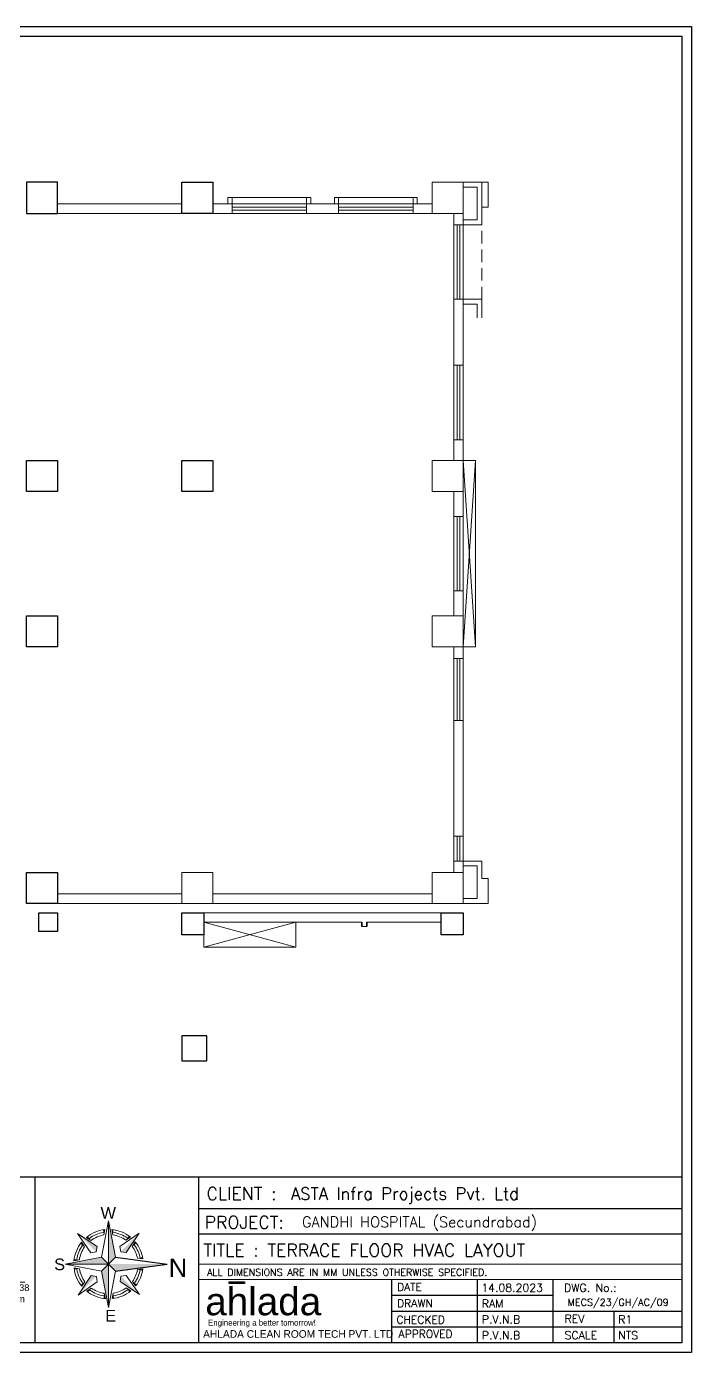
# Model space of a CAD drawing. Extents: x 3550807 to 4078732, y -628171 to -515859.
# Drawn here: x 4009034 to 4025083, y -551399 to -519387 of the extents above; entities that cross this region are included whole.
import ezdxf
from ezdxf.enums import TextEntityAlignment as Align

# ---------------------------------------------------------------- set-up
doc = ezdxf.new("R2010")
doc.units = 0
doc.header["$LTSCALE"] = 6
doc.header["$MEASUREMENT"] = 0
doc.linetypes.add('HIDDEN', pattern=[0.375, 0.25, -0.125])
doc.linetypes.add('Hidden 2mm', pattern=[3, 2, -1])
doc.layers.get('0').update_dxf_attribs({"linetype": 'CONTINUOUS'})
for name, color, linetype in [('AHU-N Ducting', 30, 'CONTINUOUS'), ('COL', 5, 'CONTINUOUS'), ('TITLE', 7, 'CONTINUOUS')]:
    doc.layers.add(name, color=color, linetype=linetype)
for name, color, linetype, lineweight in [('D.F', 251, 'CONTINUOUS', 5), ('FURNITURE WALL', 8, 'CONTINUOUS', 5), ('hatch', 252, 'CONTINUOUS', 9), ('WALL', 10, 'CONTINUOUS', 35)]:
    doc.layers.add(name, color=color, linetype=linetype, lineweight=lineweight)
doc.styles.add('ARIAL', font='arial.ttf')
doc.styles.add('FS-ARIAL', font='arial.ttf')
doc.styles.add('IRFAN', font='romans.shx')
doc.styles.add('RAGHAV', font='majalla.ttf')
doc.styles.add('sudheer', font='romanc.shx')

# ---------------------------------------------------------------- blocks, each defined once
blk = doc.blocks.new('Logo')
h = blk.add_hatch(color=134)
h.dxf.hatch_style = 1
h.paths.add_polyline_path([(7.31, 6.26), (4.47, 6.26), (4.47, 5.93), (7.31, 5.93)])
at = {"color": 134}
blk.add_lwpolyline([(4.47, 6.26), (7.31, 6.26), (7.31, 5.93), (4.47, 5.93)], close=True, dxfattribs=at)
at = {"color": 134, "style": 'FS-ARIAL'}
blk.add_text('ahlada', height=5.161, dxfattribs=at).set_placement((0, 0))
at = {"color": 8, "style": 'RAGHAV'}
blk.add_text('Engineering a better tomorrow!', height=1.0969, dxfattribs=at).set_placement((0.52, -1.94))
blk = doc.blocks.new('A$C4A7C6C7E')
at = {"layer": 'TITLE', "color": 8, "lineweight": 5}
for p, q in [((-4207, 4144), (0, 26095)), ((0, 26095), (0, 0)), ((0, 0), (0, 26095)), ((4144, 4207), (0, 26095)), ((-6941, 10518), (-18592, 18312)), ((-10622, 6781), (-18592, 18312)), ((-10607, 14226), (-13343, 16056)), ((-2825, 17519), (-2234, 20757)), ((2559, 17560), (1919, 20788)), ((6781, 10622), (18312, 18592)), ((10390, 14385), (13098, 16257)), ((10518, 6941), (18312, 18592)), ((-14385, 10390), (-16257, 13098)), ((-7437, 7325), (-6941, 10518)), ((7325, 7437), (6781, 10622)), ((14226, 10607), (16056, 13343)), ((-4207, 4144), (-26095, 0)), ((0, 0), (-26095, 0)), ((-26095, 0), (0, 0)), ((-4144, -4207), (-26095, 0)), ((-17560, 2559), (-20788, 1919)), ((-7437, 7325), (-10622, 6781)), ((-4207, 4144), (0, 0)), ((0, 0), (-4207, 4144)), ((0, 0), (-4144, -4207)), ((-4144, -4207), (0, 0)), ((0, 0), (4144, 4207)), ((4144, 4207), (0, 0)), ((0, 0), (4207, -4144)), ((4207, -4144), (0, 0)), ((0, 0), (0, -26095)), ((0, -26095), (0, 0)), ((7325, 7437), (10518, 6941)), ((17394, 3514), (20646, 3095)), ((17394, 3514), (20646, 3095)), ((-17519, -2825), (-20757, -2234)), ((-10518, -6941), (-18312, -18592)), ((-7325, -7437), (-10518, -6941)), ((-7325, -7437), (-6781, -10622)), ((-4144, -4207), (0, -26095)), ((4207, -4144), (0, -26095)), ((7437, -7325), (6941, -10518)), ((7437, -7325), (10622, -6781)), ((10622, -6781), (18592, -18312)), ((17433, -3312), (20680, -2857)), ((17433, -3312), (20680, -2857)), ((17434, -3310), (20680, -2857)), ((-6781, -10622), (-18312, -18592)), ((-14226, -10607), (-16056, -13343)), ((-10390, -14385), (-13098, -16257)), ((6941, -10518), (18592, -18312)), ((10607, -14226), (13343, -16056)), ((14385, -10390), (16257, -13098)), ((-2559, -17560), (-1919, -20788)), ((2825, -17519), (2234, -20757))]:
    blk.add_line(p, q, dxfattribs=at)
at = {"layer": 'TITLE', "color": 5}
for p in [(4144, 4207), (4207, -4144)]:
    blk.add_line(p, (35289, 0), dxfattribs=at)
at = {"layer": 'TITLE', "color": 8, "lineweight": 5}
for radius, start, end in [(20877, 96.142689, 129.726248), (19311, 99.161205, 126.707732), (17745, 99.161205, 126.707732), (20877, 51.142689, 84.726248), (17745, 54.161205, 81.707732), (19311, 54.161205, 81.707732), (20877, 141.142689, 174.726248), (19311, 144.161205, 171.707732), (17745, 144.161205, 171.707732), (17745, 11.421813, 36.707732), (19311, 9.85136, 36.707732), (20877, 8.526917, 39.726248), (20877, 186.142689, 219.726248), (19311, 189.161205, 216.707732), (17745, 189.161205, 216.707732), (17745, 324.161205, 349.248684), (19311, 324.161205, 350.81434), (20877, 321.142689, 352.134802), (19311, 234.161205, 261.707732), (17745, 234.161205, 261.707732), (17745, 279.161205, 306.707732), (19311, 279.161205, 306.707732), (20877, 231.142689, 264.726248), (20877, 276.142689, 309.726248)]:
    blk.add_arc((0, 0), radius, start, end, dxfattribs=at)
for points in [[(0, 26095), (4144, 4207), (0, 0)], [(-18592, 18312), (-6941, 10518), (-7437, 7325)], [(-13343, 16056), (-12479, 16737), (-10607, 14226)], [(-3324, 20610), (-2234, 20757), (-2825, 17519)], [(3011, 20658), (1919, 20788), (2559, 17560)], [(18312, 18592), (10518, 6941), (7325, 7437)], [(13098, 16257), (12223, 16924), (10390, 14385)], [(-16257, 13098), (-16924, 12223), (-14385, 10390)], [(16056, 13343), (16737, 12479), (14226, 10607)], [(-26095, 0), (-4207, 4144), (0, 0)], [(-20658, 3011), (-20788, 1919), (-17560, 2559)], [(0, -26095), (-4144, -4207), (0, 0)], [(20646, 3095), (20457, 4167), (17394, 3514)], [(-20610, -3324), (-20757, -2234), (-17519, -2825)], [(-18312, -18592), (-10518, -6941), (-7325, -7437)], [(18592, -18312), (6941, -10518), (7437, -7325)], [(20680, -2857), (20503, -3930), (17433, -3312)], [(-16056, -13343), (-16737, -12479), (-14226, -10607)], [(-13098, -16257), (-12223, -16924), (-10390, -14385)], [(13343, -16056), (12479, -16737), (10607, -14226)], [(16257, -13098), (16924, -12223), (14385, -10390)], [(-3011, -20658), (-1919, -20788), (-2559, -17560)], [(3324, -20610), (2234, -20757), (2825, -17519)]]:
    blk.add_solid(points, dxfattribs=at)
at = {"layer": 'TITLE', "color": 5}
blk.add_solid([(35289, 0), (4207, -4144), (0, 0)], dxfattribs=at)
blk = doc.blocks.new('MECS')
at = {"layer": 'AHU-N Ducting', "lineweight": 0}
for color, points in [(160, [(0.513, 0.909, -0.255342), (0.515, 0.912, -0.046847), (0.522, 0.929, -0.026654), (0.534, 0.952, -0.067185), (0.556, 0.983, -0.027641), (0.574, 1.003), (0.577, 1.006, 0.172136), (0.551, 1.012, 0.247314), (0.52, 0.99), (0.472, 0.896, -0.018001), (0.47, 0.892, -0.031918), (0.466, 0.887, -0.107063), (0.458, 0.878, -0.068722), (0.445, 0.87, -0.110082), (0.433, 0.866, -0.048168), (0.422, 0.865, -0.255342), (0.422, 0.865, -0.105522), (0.41, 0.866, -0.052874), (0.399, 0.87, 0.050549), (0.409, 0.862, 0.15879), (0.448, 0.851, 0.025573), (0.455, 0.852, 0.056901), (0.47, 0.858, 0.076128), (0.493, 0.875, 0.056355), (0.507, 0.895)]), (150, [(0.574, 1.003), (0.556, 0.983, -0.088717), (0.599, 0.909), (0.606, 0.895, 0.090805), (0.626, 0.869, 0.094622), (0.647, 0.865, 0.097626), (0.668, 0.869, -0.179862), (0.639, 0.896), (0.591, 0.99, 0.136823), (0.577, 1.006, 0.004233)]), (160, [(0.739, 0.909, -0.255342), (0.74, 0.912, -0.046847), (0.747, 0.929, -0.026654), (0.759, 0.952, -0.067185), (0.781, 0.983, -0.027641), (0.799, 1.003), (0.802, 1.006, 0.172136), (0.776, 1.012, 0.247314), (0.745, 0.99), (0.697, 0.896, -0.018001), (0.695, 0.892, -0.031918), (0.691, 0.887, -0.107063), (0.683, 0.878, -0.068722), (0.67, 0.87, -0.110082), (0.658, 0.866, -0.048168), (0.647, 0.865, -0.255342), (0.647, 0.865, -0.105522), (0.635, 0.866, -0.052874), (0.624, 0.87, 0.050549), (0.634, 0.862, 0.15879), (0.673, 0.851, 0.025573), (0.68, 0.852, 0.056901), (0.695, 0.858, 0.076128), (0.718, 0.875, 0.056355), (0.732, 0.895)]), (150, [(0.799, 1.003), (0.781, 0.983, -0.082822), (0.824, 0.909), (0.831, 0.895, 0.090805), (0.851, 0.869, 0.094622), (0.872, 0.865, 0.097626), (0.893, 0.869, -0.179862), (0.864, 0.896), (0.816, 0.99, 0.136823), (0.802, 1.006, 0.004233)]), (1, [(1.03, 0.944), (1.071, 0.876), (1.098, 0.876), (1.139, 0.944), (1.139, 0.876), (1.167, 0.876), (1.167, 1.012), (1.132, 1.012), (1.086, 0.92), (1.037, 1.012), (1.003, 1.012), (1.003, 0.876), (1.03, 0.876)]), (251, [(1.201, 1.012), (1.201, 0.985), (1.337, 0.985), (1.364, 1.012)]), (251, [(1.201, 0.957), (1.201, 0.876), (1.337, 0.876), (1.364, 0.903), (1.228, 0.903), (1.228, 0.93), (1.337, 0.93), (1.364, 0.957)]), (251, [(1.398, 0.876), (1.432, 0.876), (1.432, 1.012), (1.398, 1.012)]), (251, [(1.63, 1.012), (1.596, 1.012), (1.596, 0.876), (1.63, 0.876)]), (251, [(1.896, 1.012), (1.862, 1.012), (1.862, 0.876), (1.896, 0.876)]), (251, [(2.011, 0.913), (2.027, 0.94), (1.943, 0.94), (1.93, 0.913)]), (251, [(1.976, 0.913), (1.945, 0.913), (1.93, 0.876), (1.959, 0.876)]), (251, [(2.011, 0.99), (2.064, 0.876), (2.093, 0.876), (2.039, 1.012), (1.984, 1.012), (1.956, 0.94), (1.989, 0.94)]), (251, [(2.161, 0.959), (2.243, 0.876), (2.291, 0.876), (2.291, 1.012), (2.257, 1.012), (2.257, 0.924), (2.168, 1.012), (2.127, 1.012), (2.127, 0.876), (2.161, 0.876)]), (160, [(0.689, 0.865, -0.097626), (0.668, 0.869, -0.097626), (0.647, 0.865, -0.094622), (0.626, 0.869, 0.087249), (0.652, 0.853, 0.25446), (0.712, 0.87, -0.106044)]), (150, [(0.914, 0.865, -0.097626), (0.893, 0.869, -0.097626), (0.872, 0.865, -0.094622), (0.851, 0.869, 0.087249), (0.877, 0.853, 0.25446), (0.937, 0.87, -0.106044)])]:
    blk.add_hatch(color=color, dxfattribs=at).paths.add_polyline_path(points)
h = blk.add_hatch(color=251, dxfattribs=at)
edge = h.paths.add_edge_path()
edge.add_ellipse((1.446, 0.971), major_axis=(-0.116, 0), ratio=0.352941, start_angle=110.1798, end_angle=270)
edge.add_line((1.446, 1.012), (1.446, 0.992))
edge.add_ellipse((1.446, 0.971), major_axis=(-0.0701, 0), ratio=0.291522, start_angle=90, end_angle=270, ccw=False)
edge.add_line((1.446, 0.951), (1.446, 0.93))
edge.add_line((1.446, 0.93), (1.519, 0.876))
edge.add_line((1.519, 0.876), (1.562, 0.876))
edge.add_line((1.562, 0.876), (1.486, 0.933))
h = blk.add_hatch(color=251, dxfattribs=at)
h.paths.add_polyline_path([(1.664, 0.876), (1.759, 0.876, 1), (1.759, 1.012), (1.664, 1.012)])
h.paths.add_polyline_path([(1.698, 0.985), (1.751, 0.985, -1), (1.751, 0.903), (1.698, 0.903)], flags=16)
at = {"layer": 'AHU-N Ducting', "color": 160, "lineweight": 0}
for p, q in [((0.472, 0.896, -0.005), (0.52, 0.99, -0.005)), ((0.507, 0.895, -0.005), (0.513, 0.909, -0.005)), ((0.697, 0.896, -0.005), (0.745, 0.99, -0.005)), ((0.732, 0.895, -0.005), (0.739, 0.909, -0.005))]:
    blk.add_line(p, q, dxfattribs=at)
at = {"layer": 'AHU-N Ducting', "color": 150, "lineweight": 0}
for p, q in [((0.639, 0.896, -0.005), (0.591, 0.99, -0.005)), ((0.606, 0.895, -0.005), (0.599, 0.909, -0.005)), ((0.864, 0.896, -0.005), (0.816, 0.99, -0.005))]:
    blk.add_line(p, q, dxfattribs=at)
at = {"layer": 'AHU-N Ducting', "color": 1, "lineweight": 0}
for p, q in [((1.003, 1.012, -0.005), (1.037, 1.012, -0.005)), ((1.03, 0.876, -0.005), (1.003, 0.876, -0.005)), ((1.03, 0.944, -0.005), (1.071, 0.876, -0.005)), ((1.03, 0.876, -0.005), (1.03, 0.944, -0.005)), ((1.03, 0.876, -0.005), (1.03, 0.944, -0.005)), ((1.037, 1.012, -0.005), (1.086, 0.92, -0.005)), ((1.071, 0.876, -0.005), (1.098, 0.876, -0.005)), ((1.132, 1.012, -0.005), (1.086, 0.92, -0.005)), ((1.139, 0.944, -0.005), (1.098, 0.876, -0.005)), ((1.167, 1.012, -0.005), (1.132, 1.012, -0.005)), ((1.134, 1.012, -0.005), (1.162, 1.012, -0.005)), ((1.139, 0.876, -0.005), (1.139, 0.944, -0.005)), ((1.139, 0.876, -0.005), (1.139, 0.944, -0.005)), ((1.139, 0.876, -0.005), (1.167, 0.876, -0.005)), ((1.167, 0.876, -0.005), (1.167, 1.012, -0.005))]:
    blk.add_line(p, q, dxfattribs=at)
at = {"layer": 'AHU-N Ducting', "color": 251, "lineweight": 0}
for p, q in [((1.201, 1.012, -0.005), (1.364, 1.012, -0.005)), ((1.201, 0.985, -0.005), (1.201, 1.012, -0.005)), ((1.201, 0.985, -0.005), (1.337, 0.985, -0.005)), ((1.201, 0.957, -0.005), (1.364, 0.957, -0.005)), ((1.201, 0.876, -0.005), (1.201, 0.957, -0.005)), ((1.201, 0.876, -0.005), (1.337, 0.876, -0.005)), ((1.228, 0.93, -0.005), (1.337, 0.93, -0.005)), ((1.228, 0.903, -0.005), (1.228, 0.93, -0.005)), ((1.228, 0.903, -0.005), (1.364, 0.903, -0.005)), ((1.337, 0.985, -0.005), (1.364, 1.012, -0.005)), ((1.337, 0.93, -0.005), (1.364, 0.957, -0.005)), ((1.337, 0.876, -0.005), (1.364, 0.903, -0.005)), ((1.398, 1.012, -0.005), (1.432, 1.012, -0.005)), ((1.398, 1.012, -0.005), (1.398, 0.876, -0.005)), ((1.398, 0.876, -0.005), (1.432, 0.876, -0.005)), ((1.432, 1.012, -0.005), (1.432, 0.876, -0.005)), ((1.446, 1.012, -0.005), (1.446, 0.992, -0.005)), ((1.446, 0.93, -0.005), (1.446, 0.951, -0.005)), ((1.446, 0.93, -0.005), (1.519, 0.876, -0.005)), ((1.486, 0.933, -0.005), (1.562, 0.876, -0.005)), ((1.519, 0.876, -0.005), (1.562, 0.876, -0.005)), ((1.596, 1.012, -0.005), (1.63, 1.012, -0.005)), ((1.596, 0.876, -0.005), (1.596, 1.012, -0.005)), ((1.596, 0.876, -0.005), (1.63, 0.876, -0.005)), ((1.63, 1.012, -0.005), (1.63, 0.876, -0.005)), ((1.664, 1.012, -0.005), (1.759, 1.012, -0.005)), ((1.664, 1.012, -0.005), (1.664, 0.876, -0.005)), ((1.664, 0.876, -0.005), (1.759, 0.876, -0.005)), ((1.698, 0.985, -0.005), (1.751, 0.985, -0.005)), ((1.698, 0.985, -0.005), (1.698, 0.903, -0.005)), ((1.698, 0.903, -0.005), (1.751, 0.903, -0.005)), ((1.862, 1.012, -0.005), (1.896, 1.012, -0.005)), ((1.862, 0.876, -0.005), (1.862, 1.012, -0.005)), ((1.862, 0.876, -0.005), (1.896, 0.876, -0.005)), ((1.896, 1.012, -0.005), (1.896, 0.876, -0.005)), ((1.93, 0.913, -0.005), (1.943, 0.94, -0.005)), ((2.011, 0.913, -0.005), (1.93, 0.913, -0.005)), ((1.93, 0.876, -0.005), (1.945, 0.913, -0.005)), ((1.959, 0.876, -0.005), (1.93, 0.876, -0.005)), ((2.027, 0.94, -0.005), (1.943, 0.94, -0.005)), ((1.956, 0.94, -0.005), (1.984, 1.012, -0.005)), ((1.959, 0.876, -0.005), (1.976, 0.913, -0.005)), ((1.984, 1.012, -0.005), (2.039, 1.012, -0.005)), ((1.989, 0.94, -0.005), (2.011, 0.99, -0.005)), ((2.064, 0.876, -0.005), (2.011, 0.99, -0.005)), ((2.027, 0.94, -0.005), (2.011, 0.913, -0.005)), ((2.093, 0.876, -0.005), (2.039, 1.012, -0.005)), ((2.064, 0.876, -0.005), (2.093, 0.876, -0.005)), ((2.127, 1.012, -0.005), (2.168, 1.012, -0.005)), ((2.127, 0.876, -0.005), (2.127, 1.012, -0.005)), ((2.127, 0.876, -0.005), (2.161, 0.876, -0.005)), ((2.243, 0.876, -0.005), (2.161, 0.959, -0.005)), ((2.161, 0.876, -0.005), (2.161, 0.959, -0.005)), ((2.168, 1.012, -0.005), (2.257, 0.924, -0.005)), ((2.257, 0.924, -0.005), (2.257, 1.012, -0.005))]:
    blk.add_line(p, q, dxfattribs=at)
at = {"layer": 'AHU-N Ducting', "color": 251, "lineweight": 0, "ltscale": 0.85}
blk.add_line((0.117, 0.483, -0.006), (2.686, 0.483, -0.006), dxfattribs=at)
at = {"layer": 'AHU-N Ducting', "color": 160, "lineweight": 0}
for centre, radius, start, end in [((0.422, 0.921, -0.005), 0.0561, 270, 333.0888), ((0.425, 0.94, -0.005), 0.0938, 291.3378, 331.2105), ((0.742, 0.829, -0.005), 0.242, 132.9373, 160.5981), ((0.556, 0.972, -0.005), 0.0401, 90, 153.0888), ((0.556, 0.972, -0.005), 0.0401, 26.9112, 90), ((0.686, 0.936, -0.005), 0.09, 207.3023, 248.0019), ((0.647, 0.921, -0.005), 0.0561, 270, 333.0888), ((0.65, 0.94, -0.005), 0.0938, 291.3378, 331.2105), ((0.967, 0.829, -0.005), 0.242, 132.9373, 160.5981), ((0.781, 0.972, -0.005), 0.0401, 90, 153.0888), ((0.781, 0.972, -0.005), 0.0401, 26.9112, 90), ((0.445, 0.916, -0.005), 0.0652, 225.1548, 282.2607), ((0.422, 0.921, -0.005), 0.0561, 245.9054, 270.1184), ((0.67, 0.916, -0.005), 0.0652, 225.1548, 282.2607), ((0.647, 0.921, -0.005), 0.0561, 245.9054, 270.1184), ((0.666, 0.916, -0.005), 0.0652, 257.808, 314.8452), ((0.689, 0.921, -0.005), 0.0561, 245.9054, 270.1184)]:
    blk.add_arc(centre, radius, start, end, dxfattribs=at)
at = {"layer": 'AHU-N Ducting', "color": 150, "lineweight": 0}
for centre, radius, start, end in [((0.369, 0.826, -0.005), 0.244, 19.8278, 40.1072), ((0.689, 0.921, -0.005), 0.0561, 206.9112, 270), ((0.689, 0.921, -0.005), 0.0561, 206.9112, 270), ((0.579, 0.816, -0.005), 0.262, 20.8244, 39.7594), ((0.911, 0.936, -0.005), 0.09, 207.3023, 248.0019), ((0.914, 0.921, -0.005), 0.0561, 206.9112, 270), ((0.95, 0.925, -0.005), 0.06, 206.9112, 270), ((0.646, 0.921, -0.005), 0.0561, 248.4971, 270.1184), ((0.647, 0.921, -0.005), 0.0561, 270, 292.3036), ((0.872, 0.921, -0.005), 0.0561, 248.4971, 270.1184), ((0.872, 0.921, -0.005), 0.0561, 270, 292.3036), ((0.891, 0.916, -0.005), 0.0652, 257.7393, 314.8452), ((0.914, 0.921, -0.005), 0.0561, 245.9054, 270.1184)]:
    blk.add_arc(centre, radius, start, end, dxfattribs=at)
at = {"layer": 'AHU-N Ducting', "color": 251, "lineweight": 0}
for centre, radius in [((1.751, 0.944, -0.005), 0.0409), ((1.759, 0.944, -0.005), 0.0681)]:
    blk.add_arc(centre, radius, 270, 90, dxfattribs=at)
for major_axis, ratio, start_param in [((-0.116, 0), 0.352941, 1.923001), ((-0.0701, 0), 0.291522, 1.570796)]:
    blk.add_ellipse((1.446, 0.971, -0.005), major_axis=major_axis, ratio=ratio, start_param=start_param, end_param=4.712389, dxfattribs=at)
at = {"layer": 'AHU-N Ducting', "color": 251, "lineweight": 0, "attachment_point": 1, "style": 'ARIAL'}
for s, insert, char_height, width in [('{\\C1;Engineers & Consultancy Services \\P}', (0.175, 0.749, -0.015), 0.11475, 24.25437), ('{\\C252;Plot No.43, Srinivasa Colony (West), Hyderabad 500 038\\PPh: 040 40117248,  E Mail : contact@meridianmep.com\\P            w w w . m e r i d i a n m e p . c o m }', (0.141, 0.458, -0.006), 0.07344, 2.63264)]:
    blk.add_mtext(s, dxfattribs=dict(at, insert=insert, char_height=char_height, width=width))
at = {"layer": 'AHU-N Ducting', "color": 251, "lineweight": 0, "ltscale": 0.85, "insert": (1.402, 0.551, -0.006), "char_height": 0.06518, "attachment_point": 5, "line_spacing_factor": 0.6, "style": 'ARIAL'}
blk.add_mtext('{\\FBatang|c0;\\C5;I n c r e d i b l e  i n n o v a t i o n\\P}', dxfattribs=at)

msp = doc.modelspace()

# ---------------------------------------------------------------- linework, layer by layer
for p, q in [((4024851.2, -547166.7), (4002944.7, -547166.7)), ((4009243.8, -551166.7), (4009243.8, -547166.7)), ((4013189.6, -551166.7), (4013189.6, -547166.7)), ((4024851.2, -547930.7), (4013189.6, -547930.7)), ((4024851.2, -548541.9), (4013189.6, -548541.9)), ((4017853.8, -551166.7), (4017853.8, -549637.5)), ((4019915.9, -551166.7), (4019915.9, -549637.5)), ((4021735.8, -549637.5), (4021735.8, -551166.7)), ((4021735.8, -550019.9), (4017853.8, -550019.9)), ((4017853.8, -550402.3), (4024851.2, -550402.3)), ((4023220.1, -551166.7), (4023220.1, -550402.3)), ((4024851.2, -550784.5), (4017853.8, -550784.5))]:
    msp.add_line(p, q)
at = {"lineweight": 9, "extrusion": (0, 0, -1)}
for p, q in [((4024851.2, -549265.4), (4013189.6, -549265.4)), ((4024851.2, -549637.5), (4013189.6, -549637.5))]:
    msp.add_line(p, q, dxfattribs=at)
at = {"color": 7}
msp.add_line((4024851.2, -551166.7), (4013189.6, -551166.7), dxfattribs=at)
for points in [[(4025083.1, -519387.1), (4025083.1, -551398.5), (3980001.9, -551398.5), (3980001.9, -519387.1)], [(4024851.2, -519618.9), (4024851.2, -551166.7), (3980233.7, -551166.7), (3980233.7, -519618.9)]]:
    msp.add_lwpolyline(points, close=True)
at = {"layer": 'COL'}
for points, elevation in [([(4009033.9, -523897.3), (4009783.9, -523897.3), (4009783.9, -523147.3), (4009033.9, -523147.3)], 0), ([(4013533.9, -523897.3), (4012783.9, -523897.3), (4012783.9, -523147.3), (4013533.9, -523147.3)], 0), ([(4009033.9, -530612.3), (4009033.9, -529862.3), (4009783.9, -529862.3), (4009783.9, -530612.3)], 0), ([(4012783.9, -530612.3), (4012783.9, -529862.3), (4013533.9, -529862.3), (4013533.9, -530612.3)], 0), ([(4009033.9, -533612.3), (4009783.9, -533612.3), (4009783.9, -534362.3), (4009033.9, -534362.3)], 0), ([(4009783.9, -539807.5), (4009783.9, -540557.5), (4009033.9, -540557.5), (4009033.9, -539807.5)], 0), ([(4009333.9, -541232.5), (4009333.9, -540782.5), (4009783.9, -540782.5), (4009783.9, -541232.5)], 0), ([(4012783.9, -541312.5), (4012783.9, -540782.5), (4013313.9, -540782.5), (4013313.9, -541312.5)], 0), ([(4019043.9, -541312.5), (4019043.9, -540782.5), (4019573.9, -540782.5), (4019573.9, -541312.5)], 0), ([(4013383.9, -544357.3), (4013383.9, -543757.3), (4012783.9, -543757.3), (4012783.9, -544357.3)], -101230.8)]:
    msp.add_lwpolyline(points, close=True, dxfattribs=dict(at, elevation=elevation))
at = {"layer": 'D.F', "linetype": 'ByBlock'}
for p, q in [((4019573.9, -523147.3, 0), (4020173.9, -523147.3, 0)), ((4019573.9, -523262.3, 0), (4019908.9, -523262.3, 0)), ((4019908.9, -524057, -188437.6), (4019908.9, -523262.3, -101230.8)), ((4020023.9, -524172, -188437.6), (4020023.9, -523147.3, -101230.8)), ((4020173.9, -523747.3, -152397.2), (4020173.9, -523147.3, -101230.8)), ((4020023.9, -523747.3, 0), (4020173.9, -523747.3, 0)), ((4019573.9, -524057, -87206.9), (4019908.9, -524057, -169035.1)), ((4019573.9, -524172, -87206.9), (4020023.9, -524172, -188437.6)), ((4019573.9, -525972.3, 4.1), (4020023.9, -525972.3, -101226.7)), ((4019573.9, -526087.3, 4.1), (4019908.9, -526087.3, -81824.1)), ((4019908.9, -526422.3, -101228.4), (4019908.9, -526087.3, -101226.7)), ((4020023.9, -526422.3, -101228.5), (4020023.9, -525972.3, -101226.7)), ((4019573.9, -539537.3, 4.1), (4020023.9, -539537.3, -101226.7)), ((4019573.9, -539652.3, 4.1), (4019908.9, -539652.3, -81824.1)), ((4019908.9, -540442.3, -101230.8), (4019908.9, -539652.3, -101226.7)), ((4020023.9, -539957.3, -101228.4), (4020023.9, -539537.3, -101226.7)), ((4020023.9, -539957.3, -101230.8), (4020173.9, -539957.3, -101230.8)), ((4020173.9, -540557.3, -253628), (4020173.9, -539957.3, -202461.5)), ((4019573.9, -540442.3, -101230.8), (4019908.9, -540442.3, -101230.8)), ((4019573.9, -540557.3, -101230.8), (4020023.9, -540557.3, -101230.8)), ((4020023.9, -540557.3, -101230.8), (4020173.9, -540557.3, -101230.8))]:
    msp.add_line(p, q, dxfattribs=at)
at = {"layer": 'D.F', "color": 7, "lineweight": 0}
for p, q in [((4018823.9, -523667.3, 0), (4013533.9, -523667.3, 0)), ((4018823.9, -523897.3, 0), (4013533.9, -523897.3, 0)), ((4019343.9, -529862.5, 0), (4019343.9, -523897.3, 0)), ((4019573.9, -529862.5, 0), (4019573.9, -523897.3, 0)), ((4019343.9, -533612.3, 0), (4019343.9, -530612.3, 0)), ((4019573.9, -533612.3, 0), (4019573.9, -530612.3, 0)), ((4019343.9, -534362.5, 0), (4019343.9, -536372.3, 0)), ((4019573.9, -534362.5, 0), (4019573.9, -536372.3, 0)), ((4019343.9, -536142.3, 0), (4019343.9, -539807.5, 0)), ((4019573.9, -536142.3, 0), (4019573.9, -539807.5, 0)), ((4013533.9, -540327.3, 0), (4018823.9, -540327.3, 0)), ((4013533.9, -540557.3, 0), (4018823.9, -540557.3, 0)), ((4013313.9, -540782.5, 0), (4019043.9, -540782.5, 0)), ((4013313.9, -541012.5, 0), (4017128.9, -541012.5, 0)), ((4017243.9, -541012.5, 0), (4019043.9, -541012.5, 0))]:
    msp.add_line(p, q, dxfattribs=at)
at = {"layer": 'D.F', "color": 8, "linetype": 'ByBlock'}
for p, q in [((4015793.9, -523517.3, 0), (4013993.9, -523517.3, 0)), ((4018363.9, -523517.3, -101230.8), (4016563.9, -523517.3, -101230.8))]:
    msp.add_line(p, q, dxfattribs=at)
at = {"layer": 'D.F', "linetype": 'HIDDEN', "ltscale": 200}
msp.add_line((4020023.9, -526422.3, -101230.8), (4020023.9, -524172, -101230.8), dxfattribs=at)
at = {"layer": 'D.F', "elevation": 0}
for points in [[(4018823.9, -523897.3), (4019573.9, -523897.3), (4019573.9, -523147.3), (4018823.9, -523147.3)], [(4018823.9, -530612.5), (4019573.9, -530612.5), (4019573.9, -529862.5), (4018823.9, -529862.5)], [(4018823.9, -533612.5), (4019573.9, -533612.5), (4019573.9, -534362.5), (4018823.9, -534362.5)], [(4013533.9, -539807.5), (4013533.9, -540557.5), (4012783.9, -540557.5), (4012783.9, -539807.5)], [(4019573.9, -539807.5), (4019573.9, -540557.5), (4018823.9, -540557.5), (4018823.9, -539807.5)], [(4012783.9, -541312.5), (4012783.9, -540782.5), (4013313.9, -540782.5), (4013313.9, -541312.5)], [(4019043.9, -541312.5), (4019043.9, -540782.5), (4019573.9, -540782.5), (4019573.9, -541312.5)]]:
    msp.add_lwpolyline(points, close=True, dxfattribs=at)
at = {"layer": 'D.F', "linetype": 'ByBlock'}
for points, elevation in [([(4013993.9, -523667.3), (4013993.9, -523517.3), (4013893.9, -523517.3), (4013893.9, -523667.3)], 0), ([(4015893.9, -523667.3), (4015893.9, -523517.3), (4015793.9, -523517.3), (4015793.9, -523667.3)], 0), ([(4016563.9, -523667.3), (4016563.9, -523517.3), (4016463.9, -523517.3), (4016463.9, -523667.3)], -101230.8), ([(4018463.9, -523667.3), (4018463.9, -523517.3), (4018363.9, -523517.3), (4018363.9, -523667.3)], -101230.8), ([(4019873.9, -529862.5), (4019573.9, -534362.5)], 27934.8), ([(4019873.9, -534362.5), (4019573.9, -529862.5)], 27934.8)]:
    msp.add_lwpolyline(points, dxfattribs=dict(at, elevation=elevation))
at = {"layer": 'D.F', "linetype": 'Continuous'}
for points, elevation in [([(4015793.9, -523667.3), (4015793.9, -523897.3), (4013993.9, -523897.3), (4013993.9, -523667.3)], 0), ([(4016563.9, -523667.3), (4016563.9, -523897.3), (4018363.9, -523897.3), (4018363.9, -523667.3)], 0), ([(4015793.9, -523747.3), (4015793.9, -523817.3), (4013993.9, -523817.3), (4013993.9, -523747.3)], 0), ([(4016563.9, -523747.3), (4016563.9, -523817.3), (4018363.9, -523817.3), (4018363.9, -523747.3)], 0), ([(4019573.9, -524172.3), (4019343.9, -524172.3), (4019343.9, -525972.3), (4019573.9, -525972.3)], 4.1), ([(4019493.9, -524172.3), (4019423.9, -524172.3), (4019423.9, -525972.3), (4019493.9, -525972.3)], 4.1), ([(4019573.9, -529362.5), (4019343.9, -529362.5), (4019343.9, -527562.5), (4019573.9, -527562.5)], 0), ([(4019493.9, -529362.5), (4019423.9, -529362.5), (4019423.9, -527562.5), (4019493.9, -527562.5)], 0), ([(4019573.9, -533012.3), (4019343.9, -533012.3), (4019343.9, -531212.3), (4019573.9, -531212.3)], 0), ([(4019493.9, -533012.3), (4019423.9, -533012.3), (4019423.9, -531212.3), (4019493.9, -531212.3)], 0), ([(4019573.9, -536142.3), (4019343.9, -536142.3), (4019343.9, -534642.3), (4019573.9, -534642.3)], 0), ([(4019493.9, -536142.3), (4019423.9, -536142.3), (4019423.9, -534642.3), (4019493.9, -534642.3)], 0), ([(4019343.9, -539537.3), (4019573.9, -539537.3), (4019573.9, -538937.3), (4019343.9, -538937.3)], 4.1), ([(4019343.9, -539537.3), (4019573.9, -539537.3), (4019573.9, -538937.3), (4019343.9, -538937.3)], 4.1), ([(4019423.9, -539537.3), (4019493.9, -539537.3), (4019493.9, -538937.3), (4019423.9, -538937.3)], 4.1), ([(4019423.9, -539537.3), (4019493.9, -539537.3), (4019493.9, -538937.3), (4019423.9, -538937.3)], 4.1)]:
    msp.add_lwpolyline(points, close=True, dxfattribs=dict(at, elevation=elevation))
at = {"layer": 'D.F', "color": 6, "linetype": 'ByBlock', "elevation": 27934.8}
msp.add_lwpolyline([(4019573.9, -534362.5), (4019573.9, -529862.5), (4019873.9, -529862.5), (4019873.9, -534362.5)], close=True, dxfattribs=at)
at = {"layer": 'D.F', "color": 8, "lineweight": 0, "elevation": 0}
for points in [[(4015532.2, -541612.5), (4013313.9, -541012.5)], [(4013313.9, -541612.5), (4015532.2, -541012.5)]]:
    msp.add_lwpolyline(points, dxfattribs=at)
msp.add_lwpolyline([(4013313.9, -541612.5), (4013313.9, -541012.5), (4015532.2, -541012.5), (4015532.2, -541612.5)], close=True, dxfattribs=at)
at = {"layer": 'hatch', "color": 7}
msp.add_line((4024851.2, -547165.7), (4024851.2, -551166.7), dxfattribs=at)
at = {"layer": 'WALL', "color": 8, "lineweight": 0}
for p, q in [((4012783.9, -523667.3, 0), (4009783.9, -523667.3, 0)), ((4012783.9, -523897.3, 0), (4009783.9, -523897.3, 0)), ((4010533.9, -540327.3, 0), (4009783.9, -540327.3, 0)), ((4012783.9, -540327.3, 0), (4009783.9, -540327.3, 0)), ((4010533.9, -540327.3, 0), (4009783.9, -540327.3, 0)), ((4012783.9, -540327.3, 0), (4009783.9, -540327.3, 0)), ((4010533.9, -540557.3, 0), (4009783.9, -540557.3, 0)), ((4012783.9, -540557.3, 0), (4009783.9, -540557.3, 0)), ((4010533.9, -540557.3, 0), (4009783.9, -540557.3, 0)), ((4012783.9, -540557.3, 0), (4009783.9, -540557.3, 0)), ((4013313.9, -541012.5, 0), (4017128.9, -541012.5, 0)), ((4017128.9, -541114.7, -101230.8), (4017243.9, -541114.7, -101230.8)), ((4017243.9, -541012.5, 0), (4019043.9, -541012.5, 0))]:
    msp.add_line(p, q, dxfattribs=at)
at = {"layer": 'WALL', "color": 8, "linetype": 'ByBlock'}
for p, q in [((4017128.9, -541012.5, -101230.8), (4017128.9, -541114.7, -101230.8)), ((4017243.9, -541012.5, -101230.8), (4017243.9, -541114.7, -101230.8))]:
    msp.add_line(p, q, dxfattribs=at)

# ---------------------------------------------------------------- block references
at = {"xscale": 129.2302339714208, "yscale": 129.2302339714208, "zscale": 129.2302339714208}
msp.add_blockref('Logo', (4013348.4, -550499.8), dxfattribs=at)
at = {"layer": 'FURNITURE WALL', "linetype": 'Hidden 2mm', "xscale": 2206.000027674606, "yscale": 2206.000027674606, "zscale": 2206.000027674606}
msp.add_blockref('MECS', (4003070.4, -550764, 13.6), dxfattribs=at)
at = {"layer": 'TITLE', "linetype": 'Continuous', "extrusion": (1.31196e-09, -7.57547e-09, 1), "xscale": 0.040152693707034, "yscale": 0.040152693707034, "zscale": 0.040152693707034}
msp.add_blockref('A$C4A7C6C7E', (4011013.6, -549265.1, 0), dxfattribs=at)

# ---------------------------------------------------------------- texts
at = {"lineweight": 9}
for s, height, style, p in [('CLIENT :', 305.68, 'IRFAN', (4013377.8, -547717.2)), ('ASTA Infra Projects Pvt. Ltd', 290.396, 'sudheer', (4015415.7, -547709.3)), ('PROJECT:', 305.68, 'IRFAN', (4013333.1, -548409.4)), ('GANDHI HOSPITAL (Secundrabad)', 255.548, 'sudheer', (4015683.2, -548375.1))]:
    msp.add_text(s, height=height, dxfattribs=dict(at, style=style)).set_placement(p)
at = {"lineweight": 9, "extrusion": (0, 0, -1), "style": 'IRFAN', "text_generation_flag": 2}
for s, height, p in [('TITLE : TERRACE FLOOR HVAC LAYOUT', 305.68, (-4013301.3, -549083.2)), ('ALL DIMENSIONS ARE IN MM UNLESS OTHERWISE SPECIFIED.', 167.477, (-4013391.5, -549544.9))]:
    msp.add_text(s, height=height, dxfattribs=at).set_placement(p)
at = {"color": 64, "style": 'sudheer'}
for s, p in [('DATE', (4018279.6, -549817.8)), ('DRAWN ', (4018474.8, -550211)), ('CHECKED', (4018546.9, -550609.2)), ('APPROVED', (4018666.2, -550950))]:
    msp.add_text(s, height=188.74, dxfattribs=at).set_placement(p, align=Align.MIDDLE_CENTER)
at = {"color": 6, "style": 'sudheer'}
for s, p in [('14.08.2023', (4020009.8, -549932)), ('RAM', (4020023.2, -550315.4)), ('P.V.N.B', (4020023.2, -550697.8)), ('R1', (4023314.6, -550697.8)), ('P.V.N.B', (4020023.2, -551080)), ('NTS', (4023314.6, -551080))]:
    msp.add_text(s, height=193.14, dxfattribs=at).set_placement(p)
at = {"color": 64, "style": 'sudheer'}
for s, p in [('DWG. No.:', (4022008, -549932)), ('REV', (4022020.6, -550681)), ('SCALE', (4022020.6, -551077.7))]:
    msp.add_text(s, height=193.14, dxfattribs=at).set_placement(p)
at = {"color": 6, "style": 'sudheer'}
msp.add_text('MECS/23/GH/AC/09', height=170.695, dxfattribs=at).set_placement((4023312.9, -550275.7), align=Align.CENTER)
at = {"color": 134, "style": 'RAGHAV'}
msp.add_text('AHLADA CLEAN ROOM TECH PVT. LTD', height=183.736, dxfattribs=at).set_placement((4013297, -551043.2))
at = {"layer": 'TITLE', "color": 7, "style": 'ARIAL'}
for s, p in [('W', (4010821.8, -548170.8, 0)), ('S', (4009700.7, -549411.4, 0)), ('E', (4010932.3, -550650.7, 0))]:
    msp.add_text(s, height=281.1, dxfattribs=at).set_placement(p)
at = {"layer": 'TITLE', "color": 5, "style": 'ARIAL'}
msp.add_text('N', height=443.3, rotation=180, dxfattribs=at).set_placement((4012913.3, -549135.3, 0))

doc.saveas('drawing.dxf')
